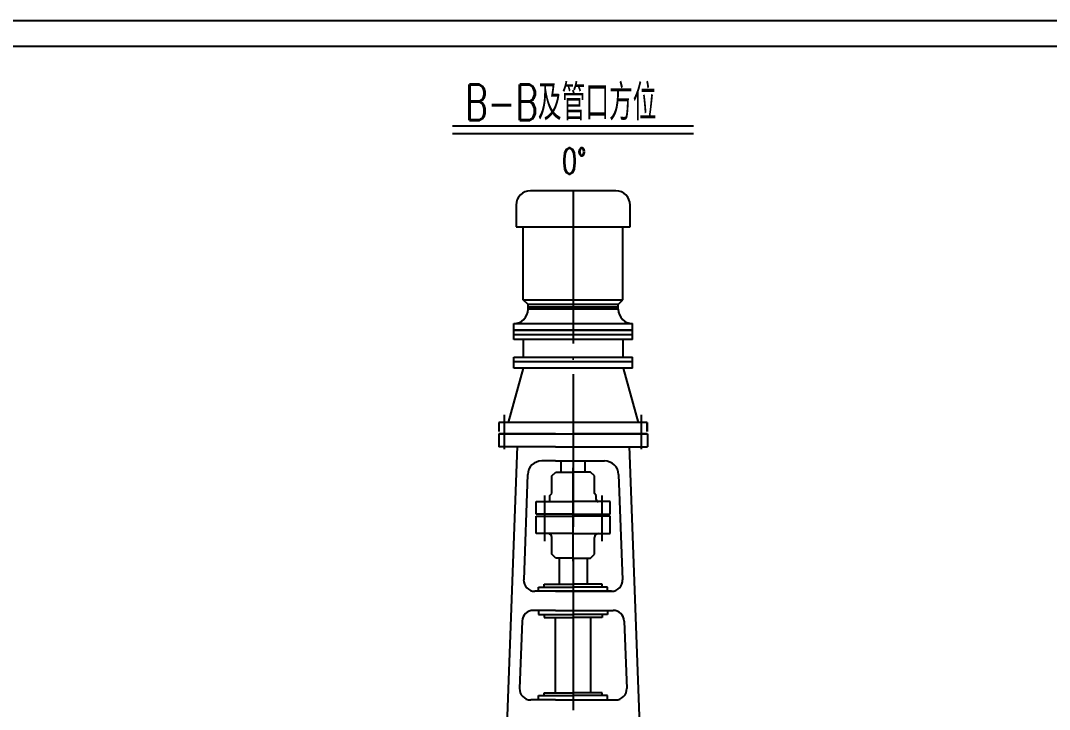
# Model space of a CAD drawing. Extents: x -54047 to 31317, y -2 to 11950.
# Drawn here: x -26345 to -22305, y 9174 to 11880 of the extents above; entities that cross this region are included whole.
import ezdxf

# ---------------------------------------------------------------- set-up
doc = ezdxf.new("R2010")
doc.units = 0
doc.header["$LTSCALE"] = 20
doc.linetypes.add('DASHDOT-M', pattern=[36, 30, -3, 0, -3])
doc.layers.get('0').update_dxf_attribs({"linetype": 'CONTINUOUS'})
doc.styles.add('HZ', font='ROMANS.shx', dxfattribs={"width": 0.7, "height": 60, "bigfont": 'HLFSD.shx'})

msp = doc.modelspace()

# ---------------------------------------------------------------- linework, layer by layer
at = {"color": 7, "linetype": 'Continuous'}
for p, q in [((-36814.2, 11880), (-20014.2, 11880)), ((-24648.8, 11436.4), (-23702.4, 11436.4))]:
    msp.add_line(p, q, dxfattribs=at)
at = {"color": 4, "linetype": 'Continuous'}
for p, q in [((-36314.2, 11780), (-20114.2, 11780)), ((-24648.8, 11466.4), (-23702.4, 11466.4)), ((-24007.6, 11211.2), (-24343.1, 11211.2)), ((-24007.6, 11211.2), (-24343.1, 11211.2)), ((-24399, 11155.3), (-24399, 11069.7)), ((-23951.6, 11069.7), (-23951.6, 11155.3)), ((-24399, 11069.7), (-23951.6, 11069.7)), ((-24371, 10783.1), (-24371, 11069.7)), ((-23979.6, 10783.1), (-23979.6, 11069.7)), ((-24371, 10783.1), (-23979.6, 10783.1)), ((-24352.4, 10764.5), (-24371, 10783.1)), ((-23998.2, 10764.5), (-24352.4, 10764.5)), ((-24352.4, 10745.8), (-24352.4, 10764.5)), ((-24352.4, 10755.1), (-23998.2, 10755.1)), ((-23998.2, 10745.8), (-24352.4, 10745.8)), ((-23998.2, 10764.5), (-23979.6, 10783.1)), ((-23998.2, 10745.8), (-23998.2, 10764.5)), ((-24408.3, 10689.9), (-23942.3, 10689.9)), ((-24408.3, 10663.8), (-24408.3, 10689.9)), ((-23942.3, 10663.8), (-24408.3, 10663.8)), ((-24408.3, 10663.8), (-23942.3, 10663.8)), ((-24408.3, 10627.4), (-24408.3, 10663.8)), ((-23942.3, 10663.8), (-23942.3, 10689.9)), ((-23942.3, 10627.4), (-23942.3, 10663.8)), ((-23942.3, 10645.6), (-24408.3, 10645.6)), ((-23942.3, 10627.4), (-24408.3, 10627.4)), ((-24371.9, 10627.4), (-24371.9, 10554.6)), ((-23978.7, 10554.6), (-23978.7, 10627.4)), ((-24408.3, 10558), (-23942.3, 10558)), ((-24408.3, 10514.3), (-24408.3, 10558)), ((-23942.3, 10514.3), (-23942.3, 10558)), ((-24371.9, 10514.3), (-24430.1, 10301.7)), ((-23942.3, 10539.8), (-24408.3, 10539.8)), ((-23942.3, 10514.3), (-24408.3, 10514.3)), ((-23978.7, 10514.3), (-23920.5, 10301.7)), ((-23884.1, 10301.7), (-24466.5, 10301.7)), ((-24466.5, 10301.7), (-24466.5, 10265.3)), ((-23884.1, 10301.7), (-23884.1, 10265.3)), ((-23884.1, 10265.3), (-23884.1, 10301.7)), ((-24466.6, 10257.2), (-24466.6, 10206.2)), ((-24244.5, 10257.2), (-24466.6, 10257.2)), ((-24466.5, 10257.2), (-24175.3, 10257.2)), ((-24466.5, 10257.2), (-23884.1, 10257.2)), ((-24244.5, 10257.2), (-23884, 10257.2)), ((-23884.1, 10257.2), (-24175.3, 10257.2)), ((-23884.1, 10257.2), (-24175.3, 10257.2)), ((-23884, 10257.2), (-23884, 10206.2)), ((-24244.5, 10206.2), (-24466.6, 10206.2)), ((-24394.6, 10207.6), (-24451.4, 8706.7)), ((-24244.5, 10206.2), (-23884, 10206.2)), ((-23956, 10207.6), (-23899.2, 8706.7)), ((-24244.5, 10150.1), (-24298.6, 10150.1)), ((-24244.5, 10150.1), (-24052, 10150.1)), ((-24222.6, 10106.3), (-24222.6, 10150.1)), ((-24128, 10106.3), (-24128, 10150.1)), ((-24258.6, 10091.2), (-24243.5, 10106.3)), ((-24243.5, 10106.3), (-24175.3, 10106.3)), ((-24107.1, 10106.3), (-24175.3, 10106.3)), ((-24092, 10091.2), (-24107.1, 10106.3)), ((-24353.9, 10096.9), (-24369.5, 9683.6)), ((-24258.6, 10022.2), (-24258.6, 10091.2)), ((-24092, 10022.2), (-24092, 10091.2)), ((-23996.7, 10096.9), (-23981.1, 9683.6)), ((-24266.2, 10014.6), (-24258.6, 10022.2)), ((-24084.4, 10014.6), (-24092, 10022.2)), ((-24321, 9990.5), (-24175.3, 9990.5)), ((-24321, 9940.9), (-24321, 9990.5)), ((-24266.2, 9998.1), (-24266.2, 10014.6)), ((-24029.7, 9990.5), (-24175.3, 9990.5)), ((-24084.4, 9998.1), (-24084.4, 10014.6)), ((-24029.7, 9940.9), (-24029.7, 9990.5)), ((-24175.3, 9940.9), (-24321, 9940.9)), ((-24175.3, 9940.9), (-24029.7, 9940.9)), ((-24321, 9933.9), (-24175.3, 9933.9)), ((-24321, 9864.9), (-24321, 9933.9)), ((-24029.7, 9933.9), (-24175.3, 9933.9)), ((-24029.7, 9864.9), (-24029.7, 9933.9)), ((-24175.3, 9864.9), (-24321, 9864.9)), ((-24175.3, 9864.9), (-24029.7, 9864.9)), ((-24258.6, 9783.6), (-24258.6, 9849.8)), ((-24092, 9783.6), (-24092, 9849.8)), ((-24243.5, 9768.4), (-24258.6, 9783.6)), ((-24107.1, 9768.4), (-24092, 9783.6)), ((-24175.3, 9768.4), (-24243.5, 9768.4)), ((-24229.9, 9768.4), (-24229.9, 9665.6)), ((-24175.3, 9768.4), (-24107.1, 9768.4)), ((-24120.7, 9768.4), (-24120.7, 9665.6)), ((-24310.9, 9655), (-24175.3, 9655)), ((-24310.9, 9638.3), (-24310.9, 9655)), ((-24289.6, 9665.6), (-24175.3, 9665.6)), ((-24289.6, 9655), (-24289.6, 9665.6)), ((-24061, 9665.6), (-24175.3, 9665.6)), ((-24039.8, 9655), (-24175.3, 9655)), ((-24061, 9655), (-24061, 9665.6)), ((-24039.8, 9638.3), (-24039.8, 9655)), ((-24024.8, 9638.3), (-24325.9, 9638.3)), ((-24244.5, 9638.3), (-24321.4, 9638.3)), ((-24244.5, 9638.3), (-24024.8, 9638.3)), ((-24244.5, 9638.3), (-24029.2, 9638.3)), ((-24106.1, 9638.3), (-24029.2, 9638.3)), ((-24244.5, 9563.1), (-24332, 9563.1)), ((-24310.9, 9562.9), (-24310.9, 9546.4)), ((-24310.9, 9546.4), (-24175.3, 9546.4)), ((-24244.5, 9563.1), (-24306.3, 9563.1)), ((-24244.5, 9563.1), (-24306.3, 9563.1)), ((-24289.6, 9546.4), (-24289.6, 9535.8)), ((-24289.6, 9535.8), (-24175.3, 9535.8)), ((-24244.5, 9563.1), (-24044.3, 9563.1)), ((-24244.5, 9563.1), (-24018.6, 9563.1)), ((-24244.5, 9563.1), (-24044.3, 9563.1)), ((-24244.5, 9238.8), (-24244.5, 9535.8)), ((-24039.8, 9546.4), (-24175.3, 9546.4)), ((-24061, 9535.8), (-24175.3, 9535.8)), ((-24106.1, 9563.1), (-24029.2, 9563.1)), ((-24106.1, 9563.1), (-24029.2, 9563.1)), ((-24106.1, 9238.8), (-24106.1, 9535.8)), ((-24061, 9546.4), (-24061, 9535.8)), ((-24039.8, 9563.1), (-24039.8, 9546.4)), ((-24375.7, 9521.1), (-24385.7, 9256.8)), ((-23974.9, 9521.1), (-23964.9, 9256.8)), ((-24244.5, 9238.8), (-24244.5, 9355.5)), ((-24106.1, 9238.8), (-24106.1, 9355.5)), ((-24244.5, 9211.5), (-24342, 9211.5)), ((-24310.9, 9228.2), (-24175.3, 9228.2)), ((-24310.9, 9211.5), (-24310.9, 9228.2)), ((-24289.6, 9238.8), (-24175.3, 9238.8)), ((-24289.6, 9228.2), (-24289.6, 9238.8)), ((-24244.5, 9211.5), (-24008.6, 9211.5)), ((-24061, 9238.8), (-24175.3, 9238.8)), ((-24039.8, 9228.2), (-24175.3, 9228.2)), ((-24106.1, 9211.5), (-24029.2, 9211.5)), ((-24061, 9228.2), (-24061, 9238.8)), ((-24039.8, 9211.5), (-24039.8, 9228.2))]:
    msp.add_line(p, q, dxfattribs=at)
at = {"color": 1, "linetype": 'DASHDOT-M'}
for p, q in [((-24175.4, 11211.2), (-24175.4, 5767.7)), ((-24444.2, 10196.3), (-24444.2, 10331.2)), ((-23906.4, 10196.3), (-23906.4, 10331.2)), ((-24175.3, 9756.8), (-24175.3, 10122.6)), ((-24288.3, 10013.8), (-24288.3, 9834.6)), ((-24062.3, 10013.8), (-24062.3, 9834.6)), ((-24244.5, 9238.8), (-24244.5, 9276.2))]:
    msp.add_line(p, q, dxfattribs=at)
at = {"color": 4, "linetype": 'Continuous'}
for centre, radius, start, end in [((-24343.1, 11155.3), 55.9, 90, 180), ((-24007.6, 11155.3), 55.9, 0, 90), ((-24007.6, 11155.3), 55.9, 0, 90), ((-24408.3, 10745.8), 55.9, 270, 0), ((-23942.3, 10745.8), 55.9, 180, 270), ((-24298.6, 10094.8), 55.3, 90, 177.8341), ((-24052, 10094.8), 55.3, 2.1659, 90), ((-24273.8, 9998.1), 7.57, 270, 0), ((-24076.8, 9998.1), 7.57, 180, 270), ((-24273.8, 9849.8), 15.1, 0, 90), ((-24076.8, 9849.8), 15.1, 90, 180), ((-24325.9, 9682), 43.7, 177.8341, 270), ((-24024.8, 9682), 43.7, 270, 2.1659), ((-24332, 9519.4), 43.7, 90, 177.8341), ((-24018.6, 9519.4), 43.7, 2.1659, 90), ((-24342, 9255.2), 43.7, 177.8341, 270), ((-24008.6, 9255.2), 43.7, 270, 2.1659)]:
    msp.add_arc(centre, radius, start, end, dxfattribs=at)

# ---------------------------------------------------------------- texts
at = {"color": 4, "linetype": 'Continuous', "style": 'HZ', "width": 0.7}
msp.add_text('B-B及管口方位', height=140, dxfattribs=at).set_placement((-24599.3, 11488.3))
at = {"color": 7, "linetype": 'Continuous', "style": 'HZ', "width": 0.7}
msp.add_text('0%%D', height=100, dxfattribs=at).set_placement((-24219.7, 11278.4))

doc.saveas('drawing.dxf')
